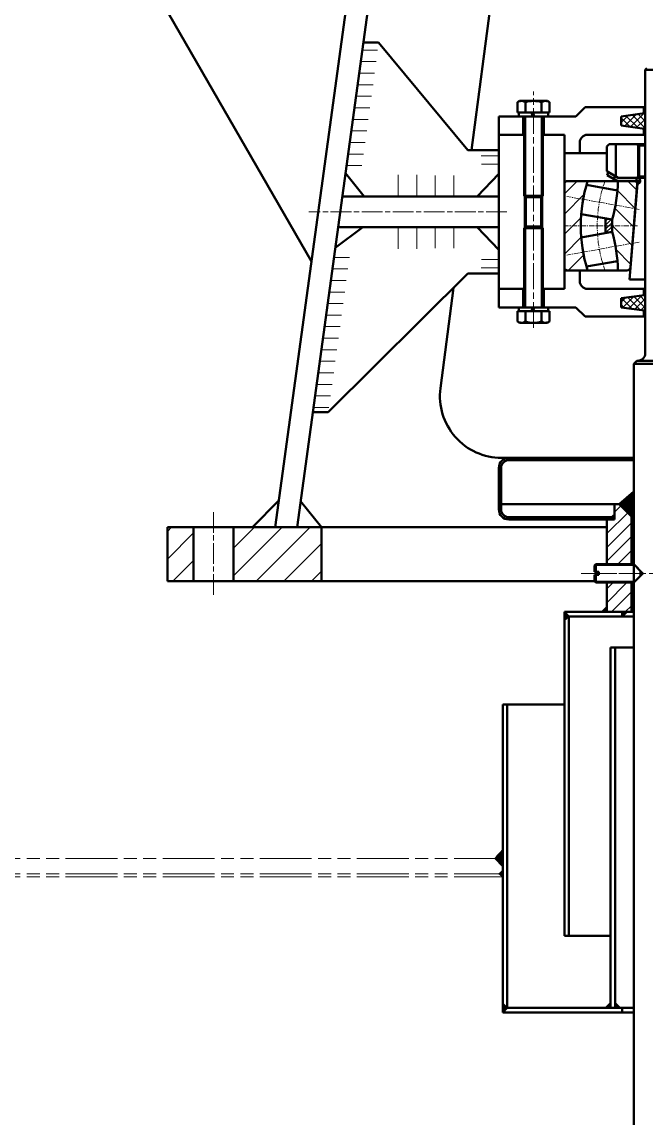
# Model space of a CAD drawing. Header units: millimetres. Extents: x 17368 to 100025, y -24769 to 12950.
# Drawn here: x 49015 to 49420, y -971 to -260 of the extents above; entities that cross this region are included whole.
import ezdxf

# ---------------------------------------------------------------- set-up
doc = ezdxf.new("R2010")
doc.units = ezdxf.units.MM
doc.header["$LTSCALE"] = 2.8
for name, pattern in [('AM_ISO08W050', [18, 12, -1.5, 3, -1.5]), ('AM_ISO08W050x2', [9, 6, -0.75, 1.5, -0.75]), ('AM_ISO09W050', [22.5, 12, -1.5, 3, -1.5, 3, -1.5]), ('CENTER', [2, 1.25, -0.25, 0.25, -0.25])]:
    doc.linetypes.add(name, pattern=pattern)
doc.layers.get('0').update_dxf_attribs({"lineweight": 50})
for name, color, linetype, lineweight in [('AM_0', 7, 'Continuous', 50), ('AM_0N', 7, 'Continuous', 50), ('AM_4', 3, 'Continuous', 15), ('AM_4N', 3, 'Continuous', 15), ('AM_7N', 4, 'AM_ISO08W050', 15), ('bear1', 7, 'Continuous', 15), ('bear2', 7, 'CENTER', 15), ('bhatch', 5, 'Continuous', 15), ('dim', 7, 'Continuous', 15), ('draw', 7, 'Continuous', 15)]:
    doc.layers.add(name, color=color, linetype=linetype, lineweight=lineweight)
pattern_1 = [(135, (31448.46, -2429.99), (-6.5107, -6.5107), [])]
pattern_2 = [(225, (31448.46, -2429.99), (1.302137, -1.302137), [])]
pattern_3 = [(225, (31448.46, -2429.99), (6.5107, -6.5107), [])]
pattern_4 = [(45, (18026.1992, 2709.6723), (-2.24506403, 2.24506403), []), (135, (18026.1992, 2709.6723), (-2.24506403, -2.24506403), [])]

# ---------------------------------------------------------------- blocks, each defined once
blk = doc.blocks.new('4')
at = {"layer": 'bear1'}
h = blk.add_hatch(dxfattribs=at)
h.set_pattern_fill('ANSI31', color=256, scale=2.9, angle=180, style=0)
h.set_pattern_definition(pattern_3)
edge = h.paths.add_edge_path()
edge.add_arc((31448.46, -2400.99), 96.83, 162.57341, 197.42659)
edge.add_line((31356.07, -2429.99), (31343.06, -2429.99))
edge.add_arc((31343.06, -2427.89), 2.1, 180, 270, ccw=False)
edge.add_line((31340.96, -2427.89), (31340.96, -2374.09))
edge.add_arc((31343.06, -2374.09), 2.1, 90, 180, ccw=False)
edge.add_line((31343.06, -2371.99), (31356.07, -2371.99))
h = blk.add_hatch(dxfattribs=at)
h.set_pattern_fill('ANSI31', color=256, scale=2.9, angle=90, style=0)
h.set_pattern_definition(pattern_1)
edge = h.paths.add_edge_path()
edge.add_arc((31278.85, -2431.49), 96.83, 360.88988, 375.92463)
edge.add_line((31371.97, -2404.93), (31371.97, -2397.05))
edge.add_arc((31278.85, -2370.49), 96.83, 344.07537, 359.11012)
edge.add_line((31375.67, -2371.99), (31386.36, -2371.99))
edge.add_arc((31386.36, -2373.92), 1.93, -4.97911, 90, ccw=False)
edge.add_line((31388.28, -2374.09), (31383.8, -2427.89))
edge.add_arc((31381.52, -2427.7), 2.29, 270.18242, 355.23636, ccw=False)
edge.add_line((31381.53, -2429.99), (31375.67, -2429.99))
h = blk.add_hatch(dxfattribs=at)
h.set_pattern_fill('ANSI31', color=256, scale=2.9, angle=90, style=0)
h.set_pattern_definition(pattern_1)
edge = h.paths.add_edge_path()
edge.add_arc((31618.07, -2431.49), 96.83, 164.07537, 179.11012, ccw=False)
edge.add_line((31524.95, -2404.93), (31524.95, -2397.05))
edge.add_arc((31618.07, -2370.49), 96.83, 180.88988, 195.92463, ccw=False)
edge.add_line((31521.25, -2371.99), (31510.56, -2371.99))
edge.add_arc((31510.56, -2373.92), 1.93, 90, 184.97911)
edge.add_line((31508.63, -2374.09), (31513.12, -2427.89))
edge.add_arc((31515.4, -2427.7), 2.29, 184.76364, 269.81758)
edge.add_line((31515.39, -2429.99), (31521.25, -2429.99))
h = blk.add_hatch(dxfattribs=at)
h.set_pattern_fill('ANSI31', color=256, scale=2.9, angle=180, style=0)
h.set_pattern_definition(pattern_3)
edge = h.paths.add_edge_path()
edge.add_arc((31448.46, -2400.99), 96.83, 342.57341, 377.42659, ccw=False)
edge.add_line((31540.85, -2429.99), (31553.86, -2429.99))
edge.add_arc((31553.86, -2427.89), 2.1, 270, 360)
edge.add_line((31555.96, -2427.89), (31555.96, -2374.09))
edge.add_arc((31553.86, -2374.09), 2.1, 360, 450)
edge.add_line((31553.86, -2371.99), (31540.85, -2371.99))
h = blk.add_hatch(dxfattribs=at)
h.set_pattern_fill('ANSI31', color=256, scale=0.58, angle=180, style=0)
h.set_pattern_definition(pattern_2)
h.paths.add_polyline_path([(31371.97, -2404.93), (31367.63, -2405.71), (31367.63, -2396.27), (31371.97, -2397.05)])
h = blk.add_hatch(dxfattribs=at)
h.set_pattern_fill('ANSI31', color=256, scale=0.58, angle=180, style=0)
h.set_pattern_definition(pattern_2)
h.paths.add_polyline_path([(31524.95, -2404.93), (31529.29, -2405.71), (31529.29, -2396.27), (31524.95, -2397.05)])
for points in [[(31356.07, -2371.99, 0.153259), (31356.07, -2429.99), (31343.06, -2429.99, -0.414214), (31340.96, -2427.89), (31340.96, -2374.09, -0.414214), (31343.06, -2371.99)], [(31375.67, -2429.99, 0.065696), (31371.97, -2404.93), (31371.97, -2397.05, 0.065696), (31375.67, -2371.99), (31386.36, -2371.99, -0.439902), (31388.28, -2374.09), (31383.8, -2427.89, -0.38915), (31381.53, -2429.99)], [(31521.25, -2429.99, -0.065696), (31524.95, -2404.93), (31524.95, -2397.05, -0.065696), (31521.25, -2371.99), (31510.56, -2371.99, 0.439902), (31508.63, -2374.09), (31513.12, -2427.89, 0.38915), (31515.39, -2429.99)], [(31540.85, -2371.99, -0.153259), (31540.85, -2429.99), (31553.86, -2429.99, 0.414214), (31555.96, -2427.89), (31555.96, -2374.09, 0.414214), (31553.86, -2371.99)]]:
    blk.add_lwpolyline(points, format="xyb", close=True)
for points in [[(31375.67, -2371.99), (31343.06, -2371.99)], [(31375.39, -2378.03), (31355.34, -2374.42)], [(31521.25, -2371.99), (31553.86, -2371.99)], [(31521.53, -2378.03), (31541.58, -2374.42)], [(31371.97, -2397.05), (31351.92, -2393.45)], [(31524.95, -2397.05), (31545, -2393.45)], [(31371.97, -2404.93), (31351.92, -2408.53)], [(31524.95, -2404.93), (31545, -2408.53)], [(31375.39, -2423.95), (31355.34, -2427.56)], [(31521.53, -2423.95), (31541.58, -2427.56)], [(31375.67, -2429.99), (31343.06, -2429.99)], [(31521.25, -2429.99), (31553.86, -2429.99)]]:
    blk.add_lwpolyline(points)
for points in [[(31371.97, -2404.93), (31367.63, -2405.71), (31367.63, -2396.27), (31371.97, -2397.05)], [(31524.95, -2404.93), (31529.29, -2405.71), (31529.29, -2396.27), (31524.95, -2397.05)]]:
    blk.add_lwpolyline(points, close=True)
at = {"layer": 'bear2'}
for p, q in [((31389.41, -2390.37), (31342.66, -2381.96)), ((31507.51, -2390.37), (31554.26, -2381.96)), ((31388.46, -2400.99), (31340.96, -2400.99)), ((31508.46, -2400.99), (31555.96, -2400.99)), ((31389.41, -2411.61), (31342.66, -2420.02)), ((31507.51, -2411.61), (31554.26, -2420.02))]:
    blk.add_line(p, q, dxfattribs=at)
for start, end in [(160.33275, 199.66725), (340.33275, 19.66725)]:
    blk.add_arc((31448.46, -2400.99), 86.17, start, end, dxfattribs=at)

msp = doc.modelspace()

# ---------------------------------------------------------------- hatches: boundary and pattern name
at = {"layer": 'bhatch'}
h = msp.add_hatch(dxfattribs=at)
h.set_pattern_fill('ANSI31', color=256, scale=2, style=0)
h.set_pattern_definition([(45, (15576.077, 5201.516), (-4.4901281, 4.4901281), [])])
h.paths.add_polyline_path([(49410.6592, -580.6577), (49402.6592, -572.6577), (49399.6592, -572.6577), (49399.6592, -582.6577), (49394.6592, -582.6577), (49394.6592, -611.6577), (49410.6592, -611.6577)])
h.paths.add_polyline_path([(49410.6592, -623.6577), (49394.6592, -623.6577), (49394.6592, -642.6577), (49410.6592, -642.6577)])
h.paths.add_polyline_path([(49554.6592, -582.6577), (49549.6592, -582.6577), (49549.6592, -572.6577), (49546.6592, -572.6577), (49538.6592, -580.6577), (49538.6592, -642.6577), (49554.6592, -642.6577), (49554.6592, -639.6577)])
at = {"layer": 'bhatch', "lineweight": 18}
h = msp.add_hatch(dxfattribs=at)
h.set_pattern_fill('ANSI37', color=256, scale=0.1, style=0)
h.set_pattern_definition([(45, (9820.6023, 5573.0684), (-0.224506403, 0.224506403), []), (135, (9820.6023, 5573.0684), (-0.224506403, -0.224506403), [])])
h.paths.add_polyline_path([(49327.1592, -796.9272), (49322.0276, -802.6577), (49327.1592, -802.6577)])
h.paths.add_polyline_path([(49327.1592, -802.6577), (49322.0276, -802.6577), (49327.1592, -808.0491)])
h = msp.add_hatch(dxfattribs=at)
h.set_pattern_fill('ANSI37', color=256, scale=0.1, style=0)
h.paths.add_polyline_path([(49327.1592, -810.5637), (49324.5943, -812.6577), (49327.1592, -814.6577)])
at = {"layer": 'dim'}
h = msp.add_hatch(dxfattribs=at)
h.set_pattern_fill('ANSI37', color=256, scale=0.1, style=0)
h.set_pattern_definition([(45, (15546.0767, 5201.5161), (-0.224506403, 0.224506403), []), (135, (15546.0767, 5201.5161), (-0.224506403, -0.224506403), [])])
h.paths.add_polyline_path([(49324.6592, -572.6577), (49324.6592, -574.398), (49326.1592, -572.6577), (49324.6592, -570.9299)])
h = msp.add_hatch(dxfattribs=at)
h.set_pattern_fill('ANSI37', color=256, scale=0.1, style=0)
h.set_pattern_definition([(45, (15571.0767, 5201.5161), (-0.224506403, 0.224506403), []), (135, (15571.0767, 5201.5161), (-0.224506403, -0.224506403), [])])
h.paths.add_polyline_path([(49397.704, -581.1577), (49399.6592, -582.6577), (49399.6592, -579.6577)])
h = msp.add_hatch(dxfattribs=at)
h.set_pattern_fill('ANSI31', color=256, scale=4, style=0)
h.set_pattern_definition([(45, (-10523.711, 7415.533), (-8.980256, 8.980256), [])])
h.paths.add_polyline_path([(49109.65924, -622.6577), (49126.65924, -622.6577), (49126.65924, -587.6577), (49109.65924, -587.6577)])
h.paths.add_polyline_path([(49209.65924, -622.6577), (49209.65924, -587.6577), (49152.65924, -587.6577), (49152.65924, -622.6577), (49179.15924, -622.6577)])
h.paths.add_polyline_path([(49739.65924, -587.6577), (49739.65924, -622.6577), (49796.65924, -622.6577), (49796.65924, -587.6577)])
h.paths.add_polyline_path([(49839.65924, -587.6577), (49822.65924, -587.6577), (49822.65924, -622.6577), (49839.65924, -622.6577)])
h = msp.add_hatch(dxfattribs=at)
h.set_pattern_fill('ANSI37', color=256, scale=0.1, style=0)
h.set_pattern_definition([(315, (15431.0767, -6486.8315), (-0.224506403, -0.224506403), []), (225, (15431.0767, -6486.8315), (-0.224506403, 0.224506403), [])])
h.paths.add_polyline_path([(49394.6592, -642.6577), (49391.6592, -642.6577), (49394.6592, -639.6577)])
h = msp.add_hatch(dxfattribs=at)
h.set_pattern_fill('ANSI37', color=256, scale=0.1, style=0)
h.set_pattern_definition([(45, (15556.0767, 5201.5161), (-0.224506403, 0.224506403), []), (135, (15556.0767, 5201.5161), (-0.224506403, -0.224506403), [])])
h.paths.add_polyline_path([(49367.1592, -642.6577), (49367.1592, -647.9062), (49370.1592, -645.6577)])
h = msp.add_hatch(dxfattribs=at)
h.set_pattern_fill('ANSI37', color=256, scale=0.1, style=0)
h.set_pattern_definition([(135, (83368.2417, 5201.5161), (0.224506403, 0.224506403), []), (45, (83368.2417, 5201.5161), (0.224506403, -0.224506403), [])])
h.paths.add_polyline_path([(49404.6592, -642.6577), (49407.6592, -642.6577), (49404.6592, -645.6577)])
h = msp.add_hatch(dxfattribs=at)
h.set_pattern_fill('ANSI37', color=256, scale=0.1, style=0)
h.set_pattern_definition([(45, (15554.0767, 5124.5161), (-0.224506403, 0.224506403), []), (135, (15554.0767, 5124.5161), (-0.224506403, -0.224506403), [])])
h.paths.add_polyline_path([(49327.1592, -897.1821), (49327.1592, -902.6577), (49330.1592, -899.6577)])
h = msp.add_hatch(dxfattribs=at)
h.set_pattern_fill('ANSI37', color=256, scale=0.1, style=0)
h.set_pattern_definition([(45, (15571.0767, 5124.5161), (-0.224506403, 0.224506403), []), (135, (15571.0767, 5124.5161), (-0.224506403, -0.224506403), [])])
h.paths.add_polyline_path([(49394.1592, -899.6577), (49397.1592, -899.6577), (49397.1592, -896.6577)])
h = msp.add_hatch(dxfattribs=at)
h.set_pattern_fill('ANSI37', color=256, scale=0.1, style=0)
h.set_pattern_definition([(135, (83226.2417, 5124.5161), (0.224506403, 0.224506403), []), (45, (83226.2417, 5124.5161), (0.224506403, -0.224506403), [])])
h.paths.add_polyline_path([(49403.1592, -899.6577), (49400.1592, -899.6577), (49400.1592, -896.6577)])
at = {"layer": 'draw'}
h = msp.add_hatch(dxfattribs=at)
h.set_pattern_fill('ANSI37', color=256, style=0)
h.set_pattern_definition(pattern_4)
h.paths.add_polyline_path([(49530.1592, -318.9577), (49529.6592, -318.9577), (49529.6592, -328.9577), (49530.1592, -328.9577), (49545.35071, -326.9577), (49545.35071, -320.9577)])
h.paths.add_polyline_path([(49403.96769, -326.9577), (49419.1592, -328.9577), (49419.6592, -328.9577), (49419.6592, -318.9577), (49419.1592, -318.9577), (49403.96769, -320.9577)])
msp.add_hatch(color=256, dxfattribs=at).paths.add_polyline_path([(49402.1592, -360.9577), (49400.10325, -359.77069), (49399.10325, -361.50274), (49401.6233, -362.9577), (49401.86868, -362.9577), (49412.5592, -362.9577), (49414.02715, -362.9577), (49414.02715, -360.9577)])
h = msp.add_hatch(dxfattribs=at)
h.set_pattern_fill('ANSI37', color=256, style=0)
h.set_pattern_definition(pattern_4)
h.paths.add_polyline_path([(49403.96769, -438.9577), (49403.96769, -444.9577), (49419.1592, -446.9577), (49419.6592, -446.9577), (49419.6592, -436.9577), (49419.1592, -436.9577)])
h.paths.add_polyline_path([(49530.1592, -436.9577), (49529.6592, -436.9577), (49529.6592, -446.9577), (49530.1592, -446.9577), (49545.35071, -444.9577), (49545.35071, -438.9577)])

# ---------------------------------------------------------------- linework, layer by layer
for p, q in [((49179.65924, -587.6577), (49279.24349, 142.3423)), ((49193.7889, -587.6577), (49293.37316, 142.3423)), ((49306.94237, -342.9577), (49359.83101, 62.51594)), ((49028.86434, -112.1577), (49203.19017, -415.16476)), ((49236.71927, -272.9577), (49246.71927, -272.9577)), ((49246.71927, -272.9577), (49304.65924, -342.9577)), ((49420.6592, -289.6577), (49419.6592, -290.6577)), ((49419.6592, -290.6577), (49419.6592, -475.6577)), ((49418.6592, -314.9577), (49418.6592, -319.02353)), ((49324.6592, -432.9577), (49324.6592, -332.9577)), ((49367.1592, -432.9577), (49367.1592, -332.9577)), ((49418.6592, -328.89187), (49418.6592, -332.9577)), ((49396.1592, -338.9577), (49394.6592, -340.4577)), ((49394.6592, -340.4577), (49394.6592, -356.62757)), ((49396.1592, -338.9577), (49419.6592, -338.9577)), ((49400.6592, -338.9577), (49400.6592, -360.09167)), ((49415.7592, -339.9577), (49414.02715, -338.9577)), ((49415.7592, -339.9577), (49419.6592, -339.9577)), ((49415.7592, -339.9577), (49415.7592, -359.9577)), ((49324.65924, -342.9577), (49304.65924, -342.9577)), ((49225.14058, -357.83496), (49237.41574, -372.9577)), ((49310.62924, -372.9577), (49324.65924, -358.16907)), ((49402.1592, -360.9577), (49394.6592, -356.62757)), ((49395.8492, -357.2777), (49394.83321, -359.03744)), ((49401.6233, -362.9577), (49394.83321, -359.03744)), ((49402.1592, -360.9577), (49395.83321, -357.30539)), ((49400.10325, -359.77069), (49399.10325, -361.50274)), ((49402.1592, -360.9577), (49419.6592, -360.9577)), ((49402.1592, -360.9577), (49419.6592, -360.9577)), ((49415.7592, -359.9577), (49414.02715, -360.9577)), ((49414.02715, -360.9577), (49414.02715, -362.9577)), ((49415.7592, -359.9577), (49419.6592, -359.9577)), ((49409.32587, -426.9577), (49414.51748, -364.65837)), ((49412.5592, -362.9577), (49416.42746, -362.9577)), ((49324.65924, -372.9577), (49223.07759, -372.9577)), ((49236.42134, -392.9577), (49218.53206, -406.27856)), ((49324.65924, -392.9577), (49220.34925, -392.9577)), ((49310.62164, -392.9577), (49324.65924, -407.56048)), ((49213.97924, -512.9577), (49304.65924, -422.9577)), ((49324.65924, -422.9577), (49304.65924, -422.9577)), ((49286.78647, -497.48406), (49295.29518, -432.25154)), ((49409.32587, -426.9577), (49419.6592, -426.9577)), ((49324.6592, -444.9577), (49362.1592, -444.9577)), ((49414.1592, -479.6577), (49412.1592, -481.6577)), ((49412.1592, -481.6577), (49537.1592, -481.6577)), ((49414.1592, -479.6577), (49535.1592, -479.6577)), ((49203.97924, -512.9577), (49213.97924, -512.9577)), ((49326.45044, -542.6577), (49412.1592, -542.6577)), ((49182.02305, -570.32984), (49164.91524, -587.6577)), ((49196.0938, -570.76175), (49209.65924, -587.6577)), ((49109.65924, -587.6577), (49109.65924, -622.6577)), ((49109.65924, -587.6577), (49394.6592, -587.6577)), ((49126.65924, -587.6577), (49126.65924, -622.6577)), ((49152.65924, -587.6577), (49152.65924, -622.6577)), ((49209.65924, -587.6577), (49209.65924, -622.6577))]:
    msp.add_line(p, q)
at = {"color": 7}
for p, q in [((49419.6592, -290.6577), (49529.6592, -290.6577)), ((49380.6592, -314.9577), (49374.6592, -320.9577)), ((49419.6592, -314.9577), (49380.6592, -314.9577)), ((49419.1592, -318.9577), (49403.96769, -320.9577)), ((49419.1592, -318.9577), (49419.6592, -318.9577)), ((49324.6592, -320.9577), (49324.6592, -332.9577)), ((49374.6592, -320.9577), (49324.6592, -320.9577)), ((49403.96769, -320.9577), (49403.96769, -326.9577)), ((49419.1592, -328.9577), (49403.96769, -326.9577)), ((49339.1592, -332.9577), (49324.6592, -332.9577)), ((49341.1592, -332.9577), (49332.1592, -332.9577)), ((49367.1592, -332.9577), (49353.1592, -332.9577)), ((49367.1592, -332.9577), (49355.1592, -332.9577)), ((49419.6592, -332.9577), (49382.1592, -332.9577)), ((49419.1592, -328.9577), (49419.6592, -328.9577)), ((49377.1592, -337.9577), (49377.1592, -344.9577)), ((49394.6592, -344.9577), (49367.1592, -344.9577)), ((49367.1592, -420.9577), (49367.1592, -432.9577)), ((49367.1592, -420.9577), (49377.6592, -420.9577)), ((49377.1592, -427.9577), (49377.1592, -420.9577)), ((49324.6592, -444.9577), (49324.6592, -432.9577)), ((49341.1592, -432.9577), (49324.6592, -432.9577)), ((49367.1592, -432.9577), (49353.1592, -432.9577)), ((49419.6592, -432.9577), (49382.1592, -432.9577)), ((49418.6592, -436.9577), (49418.6592, -432.9577)), ((49419.1592, -436.9577), (49403.96769, -438.9577)), ((49403.96769, -444.9577), (49403.96769, -438.9577)), ((49419.1592, -436.9577), (49419.6592, -436.9577)), ((49374.6592, -444.9577), (49332.1592, -444.9577)), ((49380.6592, -450.9577), (49374.6592, -444.9577)), ((49419.1592, -446.9577), (49403.96769, -444.9577)), ((49418.6592, -450.9577), (49418.6592, -446.9577)), ((49419.1592, -446.9577), (49419.6592, -446.9577)), ((49419.6592, -450.9577), (49380.6592, -450.9577))]:
    msp.add_line(p, q, dxfattribs=at)
at = {"lineweight": 18}
for p, q in [((49322.0276, -802.6577), (49327.1592, -796.9272)), ((49327.1592, -808.0491), (49322.0276, -802.6577))]:
    msp.add_line(p, q, dxfattribs=at)
at = {"linetype": 'AM_ISO09W050', "lineweight": 18}
for p, q in [((48413.6592, -802.6577), (49322.0276, -802.6577)), ((48413.6592, -812.6577), (49324.5943, -812.6577)), ((48413.6592, -814.6577), (49327.1592, -814.6577))]:
    msp.add_line(p, q, dxfattribs=at)
at = {"color": 7}
for centre, start, end in [((49382.1592, -337.9577), 90, 180), ((49382.1592, -427.9577), 180, 270)]:
    msp.add_arc(centre, 5, start, end, dxfattribs=at)
for centre, radius, start, end in [((49414.58184, -362.80778), 1.8517, 266.76467124, 87.60565606), ((49414.6592, -474.6577), 5, 270, 0), ((49326.45048, -502.6577), 40, 172.56848553, 270)]:
    msp.add_arc(centre, radius, start, end)
at = {"layer": 'AM_0', "extrusion": (1, -1.83691e-16, 0)}
for p, q in [((49340.4092, -320.9577), (49340.4092, -332.9577)), ((49342.10642, -373.4577), (49342.10642, -387.9577)), ((49352.21198, -373.4577), (49352.21198, -387.9577))]:
    msp.add_line(p, q, dxfattribs=at)
at = {"layer": 'AM_0', "extrusion": (1, 1.42047e-13, 0)}
msp.add_line((49353.9092, -320.9577), (49353.9092, -332.9577), dxfattribs=at)
at = {"layer": 'AM_0'}
for p, q in [((49341.1592, -333.13091), (49340.8592, -332.9577)), ((49353.1592, -333.13091), (49353.4592, -332.9577)), ((49341.1592, -432.78449), (49340.8592, -432.9577)), ((49353.1592, -432.78449), (49353.4592, -432.9577)), ((49412.1592, -481.6577), (49412.1592, -611.6577)), ((49402.6592, -572.6577), (49412.1592, -564.5975)), ((49399.6592, -572.6577), (49399.6592, -582.6577)), ((49402.6592, -572.6577), (49410.6592, -580.6577)), ((49394.6592, -582.6577), (49394.6592, -611.6577)), ((49394.6592, -582.6577), (49399.6592, -582.6577)), ((49399.6592, -579.6577), (49397.704, -581.1577)), ((49397.704, -581.1577), (49399.6592, -582.6577)), ((49410.6592, -580.6577), (49410.6592, -611.6577)), ((49410.6592, -580.6577), (49412.1592, -580.6577)), ((49412.1592, -611.6577), (49412.1592, -623.6577)), ((49394.6592, -623.6577), (49394.6592, -642.6577)), ((49410.6592, -623.6577), (49410.6592, -642.6577)), ((49412.1592, -623.6577), (49412.1592, -1427.6577)), ((49394.6592, -639.6577), (49391.6592, -642.6577)), ((49394.6592, -642.6577), (49394.6592, -639.6577)), ((49394.6592, -642.6577), (49394.6592, -639.6577)), ((49367.1592, -642.6577), (49412.1592, -642.6577)), ((49367.1592, -642.6577), (49367.1592, -852.85202)), ((49367.1592, -642.6577), (49370.1592, -645.6577)), ((49370.1592, -645.6577), (49367.1592, -647.9062)), ((49370.1592, -645.6577), (49412.1592, -645.6577)), ((49370.1592, -645.6577), (49370.1592, -852.85202)), ((49404.6592, -642.6577), (49404.6592, -645.6577)), ((49404.6592, -642.6577), (49404.6592, -645.6577)), ((49404.6592, -645.6577), (49407.6592, -642.6577)), ((49397.1592, -665.6577), (49397.1592, -899.6577)), ((49397.1592, -665.6577), (49412.1592, -665.6577)), ((49400.1592, -665.6577), (49400.1592, -899.6577)), ((49327.1592, -702.6577), (49327.1592, -902.6577)), ((49367.1592, -702.6577), (49327.1592, -702.6577)), ((49330.1592, -702.6577), (49330.1592, -899.6577)), ((49367.1592, -852.85202), (49397.1592, -852.85202)), ((49330.1592, -899.6577), (49327.1592, -897.1821)), ((49330.1592, -899.6577), (49327.1592, -902.6577)), ((49327.1592, -902.6577), (49412.1592, -902.6577)), ((49330.1592, -899.6577), (49412.1592, -899.6577)), ((49397.1592, -896.6577), (49394.1592, -899.6577)), ((49400.1592, -896.6577), (49403.1592, -899.6577)), ((49404.6592, -899.6577), (49404.6592, -902.6577))]:
    msp.add_line(p, q, dxfattribs=at)
at = {"layer": 'AM_0', "extrusion": (1, -1.42047e-13, 0)}
for p, q in [((49342.10642, -392.4577), (49342.10642, -377.9577)), ((49352.21198, -392.4577), (49352.21198, -377.9577)), ((49340.4092, -444.9577), (49340.4092, -432.9577)), ((49353.9092, -444.9577), (49353.9092, -432.9577))]:
    msp.add_line(p, q, dxfattribs=at)
at = {"layer": 'AM_0', "lineweight": 18}
for p, q in [((49324.5943, -812.6577), (49327.1592, -810.5637)), ((49327.1592, -814.6577), (49324.5943, -812.6577))]:
    msp.add_line(p, q, dxfattribs=at)
at = {"layer": 'AM_0N', "extrusion": (0.5, -0.866025, 0)}
msp.add_line((49336.7642, -311.7631), (49338.1592, -310.9577), dxfattribs=at)
at = {"layer": 'AM_0N', "extrusion": (1, -1.83691e-16, 0)}
for p, q in [((49336.7642, -311.7631), (49336.7642, -318.4577)), ((49341.96035, -311.7631), (49341.96035, -318.4577)), ((49352.35805, -311.7631), (49352.35805, -318.4577)), ((49357.5542, -311.7631), (49357.5542, -318.4577)), ((49337.5592, -318.4577), (49337.5592, -320.9577)), ((49356.7592, -320.9577), (49356.7592, -318.4577)), ((49341.1592, -320.9577), (49341.1592, -372.4577)), ((49353.1592, -320.9577), (49353.1592, -372.4577))]:
    msp.add_line(p, q, dxfattribs=at)
at = {"layer": 'AM_0N', "extrusion": (-1.83691e-16, -1, 0)}
for p, q in [((49356.1592, -310.9577), (49338.1592, -310.9577)), ((49336.7642, -318.4577), (49341.1592, -318.4577)), ((49345.8469, -318.4577), (49337.5592, -318.4577)), ((49353.1592, -318.4577), (49341.1592, -318.4577)), ((49341.1592, -318.4577), (49353.1592, -318.4577)), ((49356.7592, -318.4577), (49346.8469, -318.4577)), ((49353.1592, -318.4577), (49357.5542, -318.4577)), ((49341.1592, -372.4577), (49353.1592, -372.4577)), ((49342.23274, -373.4577), (49342.10642, -373.4577)), ((49342.1592, -373.4577), (49352.1592, -373.4577)), ((49342.23274, -373.4577), (49352.08566, -373.4577)), ((49352.21198, -373.4577), (49352.08566, -373.4577))]:
    msp.add_line(p, q, dxfattribs=at)
at = {"layer": 'AM_0N', "extrusion": (-0.5, -0.866025, 0)}
msp.add_line((49357.5542, -311.7631), (49356.1592, -310.9577), dxfattribs=at)
at = {"layer": 'AM_0N', "extrusion": (-0.951057, -0.309017, 0)}
for p, q in [((49346.6592, -320.9577), (49345.8469, -318.4577)), ((49347.6592, -320.9577), (49346.8469, -318.4577))]:
    msp.add_line(p, q, dxfattribs=at)
at = {"layer": 'AM_0N'}
for p, q in [((49341.1592, -372.4577), (49342.10642, -373.4577)), ((49352.21198, -373.4577), (49353.1592, -372.4577)), ((49341.1592, -393.4577), (49342.10642, -392.4577)), ((49352.21198, -392.4577), (49353.1592, -393.4577)), ((49331.1592, -544.1577), (49412.1592, -544.1577)), ((49334.6592, -542.6577), (49334.6592, -544.1577)), ((49324.6592, -549.1577), (49324.6592, -572.6577)), ((49326.1592, -549.1577), (49326.1592, -572.6577)), ((49326.1592, -572.6577), (49324.6592, -570.9299)), ((49324.6592, -576.1577), (49324.6592, -572.6577)), ((49326.1592, -572.6577), (49324.6592, -574.398)), ((49326.1592, -576.1577), (49326.1592, -572.6577)), ((49326.1592, -572.6577), (49402.6592, -572.6577)), ((49331.1592, -581.1577), (49397.704, -581.1577)), ((49331.1592, -582.6577), (49399.6592, -582.6577)), ((49386.6592, -612.6047), (49387.6062, -611.6577)), ((49387.6062, -623.6577), (49386.6592, -622.7107))]:
    msp.add_line(p, q, dxfattribs=at)
at = {"layer": 'AM_0N', "extrusion": (1, -1.42047e-13, 0)}
for p, q in [((49341.1592, -444.9577), (49341.1592, -393.4577)), ((49353.1592, -444.9577), (49353.1592, -393.4577)), ((49336.7642, -454.1523), (49336.7642, -447.4577)), ((49337.5592, -447.4577), (49337.5592, -444.9577)), ((49341.96035, -454.1523), (49341.96035, -447.4577)), ((49352.35805, -454.1523), (49352.35805, -447.4577)), ((49356.7592, -444.9577), (49356.7592, -447.4577)), ((49357.5542, -454.1523), (49357.5542, -447.4577))]:
    msp.add_line(p, q, dxfattribs=at)
at = {"layer": 'AM_0N', "extrusion": (1.42047e-13, 1, 0)}
for p, q in [((49341.1592, -393.4577), (49353.1592, -393.4577)), ((49342.23274, -392.4577), (49342.10642, -392.4577)), ((49342.1592, -392.4577), (49352.1592, -392.4577)), ((49342.23274, -392.4577), (49352.08566, -392.4577)), ((49352.21198, -392.4577), (49352.08566, -392.4577)), ((49336.7642, -447.4577), (49341.1592, -447.4577)), ((49345.8469, -447.4577), (49337.5592, -447.4577)), ((49353.1592, -447.4577), (49341.1592, -447.4577)), ((49341.1592, -447.4577), (49353.1592, -447.4577)), ((49356.7592, -447.4577), (49346.8469, -447.4577)), ((49353.1592, -447.4577), (49357.5542, -447.4577)), ((49356.1592, -454.9577), (49338.1592, -454.9577))]:
    msp.add_line(p, q, dxfattribs=at)
at = {"layer": 'AM_0N', "extrusion": (-0.951057, 0.309017, 0)}
for p, q in [((49346.6592, -444.9577), (49345.8469, -447.4577)), ((49347.6592, -444.9577), (49346.8469, -447.4577))]:
    msp.add_line(p, q, dxfattribs=at)
at = {"layer": 'AM_0N', "extrusion": (0.5, 0.866025, 0)}
msp.add_line((49336.7642, -454.1523), (49338.1592, -454.9577), dxfattribs=at)
at = {"layer": 'AM_0N', "extrusion": (-0.5, 0.866025, 0)}
msp.add_line((49357.5542, -454.1523), (49356.1592, -454.9577), dxfattribs=at)
at = {"layer": 'AM_0N', "extrusion": (-4.80841e-14, -1, 0)}
for p, q in [((49412.1592, -611.6577), (49387.6062, -611.6577)), ((49386.6592, -616.6577), (49389.4592, -616.6577)), ((49386.6592, -618.6577), (49389.4592, -618.6577)), ((49387.6062, -623.6577), (49412.1592, -623.6577))]:
    msp.add_line(p, q, dxfattribs=at)
at = {"layer": 'AM_0N', "extrusion": (-1, 4.80841e-14, 0)}
for p, q in [((49387.6062, -616.6577), (49387.6062, -611.6577)), ((49386.6592, -612.6047), (49386.6592, -616.6577)), ((49386.6592, -618.6577), (49386.6592, -622.7107)), ((49387.6062, -623.6577), (49387.6062, -618.6577)), ((49389.4592, -618.6577), (49389.4592, -616.6577)), ((49416.6592, -619.1577), (49416.6592, -616.1577))]:
    msp.add_line(p, q, dxfattribs=at)
at = {"layer": 'AM_0N', "extrusion": (0.707107, 0.707107, 0)}
for p in [(49418.1592, -617.6577), (49416.6592, -616.1577)]:
    msp.add_line(p, (49412.1592, -611.6577), dxfattribs=at)
at = {"layer": 'AM_0N', "extrusion": (-0.707107, 0.707107, 0)}
for p in [(49418.1592, -617.6577), (49416.6592, -619.1577)]:
    msp.add_line(p, (49412.1592, -623.6577), dxfattribs=at)
at = {"layer": 'AM_0N', "extrusion": (0, 1, 0)}
msp.add_line((49109.65924, -622.6577), (49386.6592, -622.6577), dxfattribs=at)
at = {"layer": 'AM_0N', "extrusion": (2.60471e-13, 1, 0)}
msp.add_line((49179.15924, -622.6577), (49152.65924, -622.6577), dxfattribs=at)
at = {"layer": 'AM_0N'}
for centre, radius, start, end in [((49339.36228, -315.55085), 4.59315, 55.55312762, 115.55312762), ((49347.1592, -328.13958), 17.18188, 72.38752601, 107.61247399), ((49354.95612, -315.55085), 4.59315, 64.44687238, 124.44687238), ((49339.36228, -450.36455), 4.59315, 244.44687238, 304.44687238), ((49347.1592, -437.77582), 17.18188, 252.38752601, 287.61247399), ((49354.95612, -450.36455), 4.59315, 235.55312762, 295.55312762), ((49331.1592, -549.1577), 6.5, 90, 180), ((49331.1592, -549.1577), 5, 90, 180), ((49331.1592, -576.1577), 6.5, 180, 270), ((49331.1592, -576.1577), 5, 180, 270)]:
    msp.add_arc(centre, radius, start, end, dxfattribs=at)
at = {"layer": 'AM_4', "extrusion": (1, -1.83691e-16, 0)}
for p, q in [((49341.1592, -333.13091), (49341.1592, -382.9577)), ((49353.1592, -333.13091), (49353.1592, -382.9577))]:
    msp.add_line(p, q, dxfattribs=at)
at = {"layer": 'AM_4', "extrusion": (1, -1.42047e-13, 0)}
for p, q in [((49341.1592, -432.78449), (49341.1592, -382.9577)), ((49353.1592, -432.78449), (49353.1592, -382.9577))]:
    msp.add_line(p, q, dxfattribs=at)
at = {"layer": 'AM_4N', "extrusion": (1, -1.83691e-16, 0)}
for p, q in [((49342.10642, -320.9577), (49342.10642, -373.4577)), ((49352.21198, -320.9577), (49352.21198, -373.4577))]:
    msp.add_line(p, q, dxfattribs=at)
at = {"layer": 'AM_4N', "extrusion": (1, -1.42047e-13, 0)}
for p, q in [((49342.10642, -444.9577), (49342.10642, -392.4577)), ((49352.21198, -444.9577), (49352.21198, -392.4577))]:
    msp.add_line(p, q, dxfattribs=at)
at = {"layer": 'AM_4N', "extrusion": (-4.80841e-14, -1, 0)}
for p, q in [((49413.1062, -612.6047), (49386.6592, -612.6047)), ((49413.1062, -622.7107), (49386.6592, -622.7107))]:
    msp.add_line(p, q, dxfattribs=at)
at = {"layer": 'AM_7N', "linetype": 'AM_ISO08W050x2', "extrusion": (1, -1.42047e-13, 0)}
msp.add_line((49347.1592, -458.339), (49347.1592, -304.7554), dxfattribs=at)
at = {"layer": 'AM_7N', "linetype": 'AM_ISO08W050x2', "lineweight": 18, "ltscale": 0.8}
for p, q in [((49329.8091, -382.9577), (49201.44384, -382.9577)), ((49139.65924, -577.8027), (49139.65924, -633.2127))]:
    msp.add_line(p, q, dxfattribs=at)
at = {"layer": 'AM_7N', "linetype": 'AM_ISO08W050x2'}
msp.add_line((49378.0404, -617.6577), (49427.733, -617.6577), dxfattribs=at)
at = {"layer": 'AM_7N', "linetype": 'AM_ISO08W050x2', "extrusion": (-4.80841e-14, -1, 0)}
msp.add_line((49383.6592, -617.6577), (49419.6592, -617.6577), dxfattribs=at)
at = {"layer": 'dim'}
for p, q in [((49313.12434, -346.6466), (49324.65924, -346.6466)), ((49313.50474, -351.9678), (49324.65924, -351.9678)), ((49259.33334, -358.9192), (49259.33334, -372.9577)), ((49271.45374, -358.9192), (49271.45374, -372.9577)), ((49283.43894, -359.2976), (49283.43894, -372.9577)), ((49295.55944, -359.2976), (49295.55944, -372.9577)), ((49259.33334, -406.9962), (49259.33334, -392.9577)), ((49271.45374, -406.9962), (49271.45374, -392.9577)), ((49283.43894, -406.6178), (49283.43894, -392.9577)), ((49295.55944, -406.6178), (49295.55944, -392.9577)), ((49313.12434, -419.2688), (49324.65924, -419.2688)), ((49313.50474, -413.9476), (49324.65924, -413.9476)), ((49403.04185, -573.04035), (49407.70873, -568.37347)), ((49403.26635, -573.26486), (49410.67138, -565.85983)), ((49403.49086, -573.48936), (49412.1592, -564.82102)), ((49403.71537, -573.71387), (49412.1592, -565.27004)), ((49403.93987, -573.93837), (49412.1592, -565.71905)), ((49404.16438, -574.16288), (49412.1592, -566.16806)), ((49404.38889, -574.38739), (49412.1592, -566.61707)), ((49404.61339, -574.61189), (49412.1592, -567.06609)), ((49404.8379, -574.8364), (49412.1592, -567.5151)), ((49405.06241, -575.06091), (49412.1592, -567.96411)), ((49405.28691, -575.28541), (49412.1592, -568.41313)), ((49405.51142, -575.50992), (49412.1592, -568.86214)), ((49412.1592, -574.46997), (49406.81823, -569.129)), ((49412.1592, -574.02096), (49407.06115, -568.9229)), ((49412.1592, -573.57195), (49407.30406, -568.71681)), ((49412.1592, -573.12293), (49407.54697, -568.51071)), ((49412.1592, -572.67392), (49407.78989, -568.30461)), ((49412.1592, -572.22491), (49408.0328, -568.09851)), ((49412.1592, -571.77589), (49408.27572, -567.89241)), ((49412.1592, -571.32688), (49408.51863, -567.68631)), ((49412.1592, -570.87787), (49408.76155, -567.48021)), ((49412.1592, -570.42886), (49409.00446, -567.27412)), ((49412.1592, -569.97984), (49409.24737, -567.06802)), ((49412.1592, -569.53083), (49409.49029, -566.86192)), ((49412.1592, -569.08182), (49409.7332, -566.65582)), ((49412.1592, -568.6328), (49409.97612, -566.44972)), ((49412.1592, -568.18379), (49410.21903, -566.24362)), ((49412.1592, -567.73478), (49410.46194, -566.03752)), ((49412.1592, -567.28577), (49410.70486, -565.83143)), ((49412.1592, -566.83675), (49410.94777, -565.62533)), ((49412.1592, -566.38774), (49411.19069, -565.41923)), ((49412.1592, -565.93873), (49411.4336, -565.21313)), ((49412.1592, -565.48972), (49411.67652, -565.00703)), ((49412.1592, -565.0407), (49411.91943, -564.80093)), ((49410.71371, -580.6577), (49402.68869, -572.63268)), ((49402.81734, -572.81584), (49404.74608, -570.8871)), ((49411.16272, -580.6577), (49402.9316, -572.42658)), ((49411.61174, -580.6577), (49403.17452, -572.22048)), ((49412.06075, -580.6577), (49403.41743, -572.01438)), ((49412.1592, -580.30714), (49403.66035, -571.80829)), ((49412.1592, -579.85812), (49403.90326, -571.60219)), ((49412.1592, -579.40911), (49404.14618, -571.39609)), ((49412.1592, -578.9601), (49404.38909, -571.18999)), ((49412.1592, -578.51109), (49404.632, -570.98389)), ((49412.1592, -578.06207), (49404.87492, -570.77779)), ((49412.1592, -577.61306), (49405.11783, -570.57169)), ((49412.1592, -577.16405), (49405.36075, -570.36559)), ((49412.1592, -576.71504), (49405.60366, -570.1595)), ((49405.73593, -575.73443), (49412.1592, -569.31115)), ((49412.1592, -576.26602), (49405.84658, -569.9534)), ((49405.96043, -575.95893), (49412.1592, -569.76016)), ((49412.1592, -575.81701), (49406.08949, -569.7473)), ((49406.18494, -576.18344), (49412.1592, -570.20918)), ((49412.1592, -575.368), (49406.3324, -569.5412)), ((49406.40944, -576.40794), (49412.1592, -570.65819)), ((49412.1592, -574.91898), (49406.57532, -569.3351)), ((49406.63395, -576.63245), (49412.1592, -571.1072)), ((49406.85846, -576.85696), (49412.1592, -571.55621)), ((49407.08296, -577.08146), (49412.1592, -572.00523)), ((49407.30747, -577.30597), (49412.1592, -572.45424)), ((49407.53198, -577.53048), (49412.1592, -572.90325)), ((49407.75648, -577.75498), (49412.1592, -573.35227)), ((49407.98099, -577.97949), (49412.1592, -573.80128)), ((49408.2055, -578.204), (49412.1592, -574.25029)), ((49408.43, -578.4285), (49412.1592, -574.6993)), ((49408.65451, -578.65301), (49412.1592, -575.14832)), ((49408.87901, -578.87752), (49412.1592, -575.59733)), ((49409.10352, -579.10202), (49412.1592, -576.04634)), ((49409.32803, -579.32653), (49412.1592, -576.49536)), ((49409.55253, -579.55103), (49412.1592, -576.94437)), ((49409.77704, -579.77554), (49412.1592, -577.39338)), ((49410.00155, -580.00005), (49412.1592, -577.84239)), ((49410.22605, -580.22455), (49412.1592, -578.29141)), ((49410.45056, -580.44906), (49412.1592, -578.74042)), ((49410.69093, -580.6577), (49412.1592, -579.18943)), ((49411.13994, -580.6577), (49412.1592, -579.63845)), ((49411.58896, -580.6577), (49412.1592, -580.08746)), ((49412.03797, -580.6577), (49412.1592, -580.53647))]:
    msp.add_line(p, q, dxfattribs=at)
at = {"layer": 'draw'}
for p, q in [((49236.03718, -277.9577), (49246.03718, -277.9577)), ((49235.01406, -285.4577), (49245.10668, -285.4577)), ((49233.99093, -292.9577), (49244.08355, -292.9577)), ((49232.9678, -300.4577), (49243.06042, -300.4577)), ((49231.94468, -307.9577), (49242.0373, -307.9577)), ((49230.92155, -315.4577), (49241.01417, -315.4577)), ((49229.89843, -322.9577), (49239.99105, -322.9577)), ((49228.8753, -330.4577), (49238.96792, -330.4577)), ((49227.85218, -337.9577), (49237.94479, -337.9577)), ((49414.6592, -339.32261), (49414.6592, -360.59279)), ((49414.6592, -340.9577), (49414.6592, -360.9577)), ((49226.82905, -345.4577), (49236.92167, -345.4577)), ((49225.80592, -352.9577), (49235.89854, -352.9577)), ((49217.6856, -412.48354), (49227.77822, -412.48354)), ((49216.66247, -419.98354), (49226.75509, -419.98354)), ((49215.63935, -427.48354), (49225.73197, -427.48354)), ((49214.61622, -434.98354), (49224.70884, -434.98354)), ((49213.5931, -442.48354), (49223.68572, -442.48354)), ((49212.56997, -449.98354), (49222.66259, -449.98354)), ((49211.54684, -457.48354), (49221.63946, -457.48354)), ((49210.52372, -464.98354), (49220.61634, -464.98354)), ((49209.50059, -472.48354), (49219.59321, -472.48354)), ((49208.47747, -479.98354), (49218.57009, -479.98354)), ((49207.45434, -487.48354), (49217.54696, -487.48354)), ((49206.43122, -494.98354), (49216.52383, -494.98354)), ((49205.40809, -502.48354), (49215.50071, -502.48354)), ((49204.38496, -509.98354), (49214.47758, -509.98354))]:
    msp.add_line(p, q, dxfattribs=at)

# ---------------------------------------------------------------- block references
msp.add_blockref('4', (18026.1992, 2009.0323))

doc.saveas('drawing.dxf')
